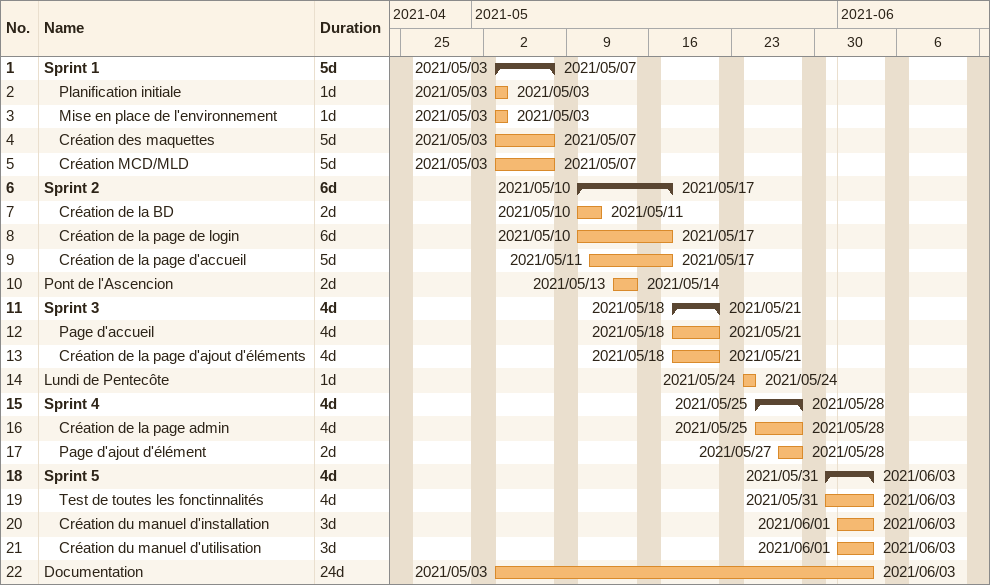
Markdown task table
| ID | Level | Task | Duration | Start | Finish |
|---|---|---|---|---|---|
| 1 | 1 | **Sprint 1** | 5d | 2021-05-03 | 2021-05-07 |
| 2 | 2 | Planification initiale | 1d | 2021-05-03 | 2021-05-03 |
| 3 | 2 | Mise en place de l'environnement | 1d | 2021-05-03 | 2021-05-03 |
| 4 | 2 | Création des maquettes | 5d | 2021-05-03 | 2021-05-07 |
| 5 | 2 | Création MCD/MLD | 5d | 2021-05-03 | 2021-05-07 |
| 6 | 1 | **Sprint 2** | 6d | 2021-05-10 | 2021-05-17 |
| 7 | 2 | Création de la BD | 2d | 2021-05-10 | 2021-05-11 |
| 8 | 2 | Création de la page de login | 6d | 2021-05-10 | 2021-05-17 |
| 9 | 2 | Création de la page d'accueil | 5d | 2021-05-11 | 2021-05-17 |
| 10 | 1 | Pont de l'Ascencion | 2d | 2021-05-13 | 2021-05-14 |
| 11 | 1 | **Sprint 3** | 4d | 2021-05-18 | 2021-05-21 |
| 12 | 2 | Page d'accueil | 4d | 2021-05-18 | 2021-05-21 |
| 13 | 2 | Création de la page d'ajout d'éléments | 4d | 2021-05-18 | 2021-05-21 |
| 14 | 1 | Lundi de Pentecôte | 1d | 2021-05-24 | 2021-05-24 |
| 15 | 1 | **Sprint 4** | 4d | 2021-05-25 | 2021-05-28 |
| 16 | 2 | Création de la page admin | 4d | 2021-05-25 | 2021-05-28 |
| 17 | 2 | Page d'ajout d'élément | 2d | 2021-05-27 | 2021-05-28 |
| 18 | 1 | **Sprint 5** | 4d | 2021-05-31 | 2021-06-03 |
| 19 | 2 | Test de toutes les fonctinnalités | 4d | 2021-05-31 | 2021-06-03 |
| 20 | 2 | Création du manuel d'installation | 3d | 2021-06-01 | 2021-06-03 |
| 21 | 2 | Création du manuel d'utilisation | 3d | 2021-06-01 | 2021-06-03 |
| 22 | 1 | Documentation | 24d | 2021-05-03 | 2021-06-03 |
